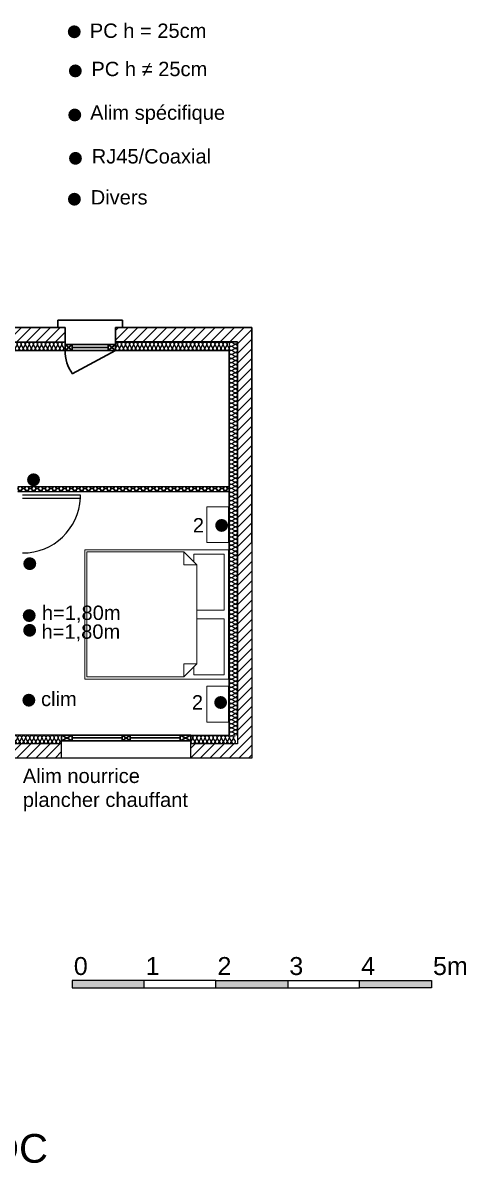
# Model space of a CAD drawing. Header units: millimetres. Extents: x -25 to 11976, y -396 to 3955.
# Drawn here: x 1172 to 1789, y -344 to 1245 of the extents above; entities that cross this region are included whole.
import ezdxf

# ---------------------------------------------------------------- set-up
doc = ezdxf.new("R2010")
doc.units = ezdxf.units.MM
for name, color, linetype in [('Cloisons', 8, 'Continuous'), ('ElecRouge', 1, 'Continuous'), ('ElecVert', 3, 'Continuous'), ('Isolation', 9, 'Continuous'), ('MenuisInt', 9, 'Continuous'), ('Mobilier', 9, 'Continuous')]:
    doc.layers.add(name, color=color, linetype=linetype)
for name, color, linetype, lineweight in [('ElecBleu', 5, 'Continuous', 15), ('ElecCyan', 4, 'Continuous', 15), ('ElecRose', 6, 'Continuous', 15), ('MenuisExt', 9, 'Continuous', 18)]:
    doc.layers.add(name, color=color, linetype=linetype, lineweight=lineweight)
doc.styles.get("Standard").update_dxf_attribs({"font": 'Arial.ttf'})

# ---------------------------------------------------------------- blocks, each defined once
blk = doc.blocks.new('Gruppo-48')
at = {"layer": 'Mobilier', "lineweight": 20}
for p, q in [((-34.045, 75.584), (-34.045, 76.084)), ((-34.045, 76.084), (-33.745, 76.084)), ((-33.745, 76.084), (-33.745, 75.584)), ((-33.745, 75.584), (-34.045, 75.584)), ((-34.045, 73.684), (-34.045, 75.484)), ((-34.045, 75.484), (-32.045, 75.484)), ((-32.045, 75.484), (-32.045, 73.684)), ((-33.985, 74.644), (-33.985, 75.424)), ((-33.985, 75.424), (-33.565, 75.424)), ((-33.605, 75.274), (-33.425, 75.454)), ((-33.565, 75.424), (-33.565, 75.314)), ((-32.075, 75.454), (-33.425, 75.454)), ((-33.425, 75.454), (-33.425, 75.274)), ((-32.075, 74.584), (-32.075, 75.454)), ((-33.425, 75.274), (-33.605, 75.274)), ((-33.605, 75.274), (-33.605, 74.584)), ((-33.605, 74.644), (-33.985, 74.644)), ((-33.605, 74.524), (-33.985, 74.524)), ((-33.985, 74.524), (-33.985, 73.744)), ((-33.605, 73.894), (-33.605, 74.584)), ((-32.075, 74.584), (-32.075, 73.714)), ((-33.425, 73.894), (-33.605, 73.894)), ((-33.605, 73.894), (-33.425, 73.714)), ((-33.425, 73.714), (-33.425, 73.894)), ((-33.985, 73.744), (-33.565, 73.744)), ((-33.565, 73.744), (-33.565, 73.854)), ((-32.045, 73.684), (-34.045, 73.684)), ((-34.045, 73.084), (-34.045, 73.584)), ((-34.045, 73.584), (-33.745, 73.584)), ((-33.745, 73.584), (-33.745, 73.084)), ((-32.075, 73.714), (-33.425, 73.714)), ((-33.745, 73.084), (-34.045, 73.084))]:
    blk.add_line(p, q, dxfattribs=at)
blk = doc.blocks.new('*U84')
at = {"flags": 128}
for points in [[(0, 1, -0.505863), (0.24, 0.68), (0.01, 0.32, 1.322645), (0.49, 0.32), (0.26, 0.68, -0.505863), (0.5, 1)], [(0.5, 1, -0.505863), (0.74, 0.68), (0.51, 0.32, 1.322645), (0.99, 0.32), (0.76, 0.68, -0.505863), (1, 1)], [(1, 1, -0.505863), (1.24, 0.68), (1.01, 0.32, 1.322645), (1.49, 0.32), (1.26, 0.68, -0.505863), (1.5, 1)], [(1.5, 1, -0.505863), (1.74, 0.68), (1.51, 0.32, 1.322645), (1.99, 0.32), (1.76, 0.68, -0.505863), (2, 1)], [(2, 1, -0.505863), (2.24, 0.68), (2.01, 0.32, 1.322645), (2.49, 0.32), (2.26, 0.68, -0.505863), (2.5, 1)], [(2.5, 1, -0.505863), (2.74, 0.68), (2.51, 0.32, 1.322645), (2.99, 0.32), (2.76, 0.68, -0.505863), (3, 1)], [(3, 1, -0.505863), (3.24, 0.68), (3.01, 0.32, 1.322645), (3.49, 0.32), (3.26, 0.68, -0.505863), (3.5, 1)], [(3.5, 1, -0.505863), (3.74, 0.68), (3.51, 0.32, 1.322645), (3.99, 0.32), (3.76, 0.68, -0.505863), (4, 1)], [(4, 1, -0.505863), (4.24, 0.68), (4.01, 0.32, 1.322645), (4.49, 0.32), (4.26, 0.68, -0.505863), (4.5, 1)], [(4.5, 1, -0.505863), (4.74, 0.68), (4.51, 0.32, 1.322645), (4.99, 0.32), (4.76, 0.68, -0.505863), (5, 1)], [(5, 1, -0.505863), (5.24, 0.68), (5.01, 0.32, 1.322645), (5.49, 0.32), (5.26, 0.68, -0.505863), (5.5, 1)], [(5.5, 1, -0.505863), (5.74, 0.68), (5.51, 0.32, 1.322645), (5.99, 0.32), (5.76, 0.68, -0.505863), (6, 1)], [(6, 1, -0.505863), (6.24, 0.68), (6.01, 0.32, 1.322645), (6.49, 0.32), (6.26, 0.68, -0.505863), (6.5, 1)], [(6.5, 1, -0.505863), (6.74, 0.68), (6.51, 0.32, 1.322645), (6.99, 0.32), (6.76, 0.68, -0.505863), (7, 1)], [(7, 1, -0.505863), (7.24, 0.68), (7.01, 0.32, 1.322645), (7.49, 0.32), (7.26, 0.68, -0.505863), (7.5, 1)], [(7.5, 1, -0.505863), (7.74, 0.68), (7.51, 0.32, 1.322645), (7.99, 0.32), (7.76, 0.68, -0.505863), (8, 1)], [(8, 1, -0.505863), (8.24, 0.68), (8.01, 0.32, 1.322645), (8.49, 0.32), (8.26, 0.68, -0.505863), (8.5, 1)], [(8.5, 1, -0.505863), (8.74, 0.68), (8.51, 0.32, 1.322645), (8.99, 0.32), (8.76, 0.68, -0.505863), (9, 1)], [(9, 1, -0.505863), (9.24, 0.68), (9.01, 0.32, 1.322645), (9.49, 0.32), (9.26, 0.68, -0.505863), (9.5, 1)], [(9.5, 1, -0.505863), (9.74, 0.68), (9.51, 0.32, 1.322645), (9.99, 0.32), (9.76, 0.68, -0.505863), (10, 1)], [(10, 1, -0.505863), (10.24, 0.68), (10.01, 0.32, 1.322645), (10.49, 0.32), (10.26, 0.68, -0.505863), (10.5, 1)], [(10.5, 1, -0.505863), (10.74, 0.68), (10.51, 0.32, 1.322645), (10.99, 0.32), (10.76, 0.68, -0.505863), (11, 1)], [(11, 1, -0.505863), (11.24, 0.68), (11.01, 0.32, 1.322645), (11.49, 0.32), (11.26, 0.68, -0.505863), (11.5, 1)], [(11.5, 1, -0.505863), (11.74, 0.68), (11.51, 0.32, 1.322645), (11.99, 0.32), (11.76, 0.68, -0.505863), (12, 1)], [(12, 1, -0.505863), (12.24, 0.68), (12.01, 0.32, 1.322645), (12.49, 0.32), (12.26, 0.68, -0.505863), (12.5, 1)], [(12.5, 1, -0.505863), (12.74, 0.68), (12.51, 0.32, 1.322645), (12.99, 0.32), (12.76, 0.68, -0.505863), (13, 1)], [(13, 1, -0.505863), (13.24, 0.68), (13.01, 0.32, 1.322645), (13.49, 0.32), (13.26, 0.68, -0.505863), (13.5, 1)], [(13.5, 1, -0.505863), (13.74, 0.68), (13.51, 0.32, 1.322645), (13.99, 0.32), (13.76, 0.68, -0.505863), (14, 1)], [(14, 1, -0.505863), (14.24, 0.68), (14.01, 0.32, 1.322645), (14.49, 0.32), (14.26, 0.68, -0.505863), (14.5, 1)], [(14.5, 1, -0.505863), (14.74, 0.68), (14.51, 0.32, 1.322645), (14.99, 0.32), (14.76, 0.68, -0.505863), (15, 1)], [(15, 1, -0.505863), (15.24, 0.68), (15.01, 0.32, 1.322645), (15.49, 0.32), (15.26, 0.68, -0.505863), (15.5, 1)], [(15.5, 1, -0.505863), (15.74, 0.68), (15.51, 0.32, 1.322645), (15.99, 0.32), (15.76, 0.68, -0.505863), (16, 1)], [(16, 1, -0.505863), (16.24, 0.68), (16.01, 0.32, 1.322645), (16.49, 0.32), (16.26, 0.68, -0.505863), (16.5, 1)], [(16.5, 1, -0.505863), (16.74, 0.68), (16.51, 0.32, 1.322645), (16.99, 0.32), (16.76, 0.68, -0.505863), (17, 1)], [(17, 1, -0.505863), (17.24, 0.68), (17.01, 0.32, 1.322645), (17.49, 0.32), (17.26, 0.68, -0.505863), (17.5, 1)], [(17.5, 1, -0.505863), (17.74, 0.68), (17.51, 0.32, 1.322645), (17.99, 0.32), (17.76, 0.68, -0.505863), (18, 1)], [(18, 1, -0.505863), (18.24, 0.68), (18.01, 0.32, 1.322645), (18.49, 0.32), (18.26, 0.68, -0.505863), (18.5, 1)], [(18.5, 1, -0.505863), (18.74, 0.68), (18.51, 0.32, 1.322645), (18.99, 0.32), (18.76, 0.68, -0.505863), (19, 1)], [(19, 1, -0.505863), (19.24, 0.68), (19.01, 0.32, 1.322645), (19.49, 0.32), (19.26, 0.68, -0.505863), (19.5, 1)], [(19.5, 1, -0.505863), (19.74, 0.68), (19.51, 0.32, 1.322645), (19.99, 0.32), (19.76, 0.68, -0.505863), (20, 1)], [(20, 1, -0.505863), (20.24, 0.68), (20.01, 0.32, 1.322645), (20.49, 0.32), (20.26, 0.68, -0.505863), (20.5, 1)], [(20.5, 1, -0.505863), (20.74, 0.68), (20.51, 0.32, 1.322645), (20.99, 0.32), (20.76, 0.68, -0.505863), (21, 1)], [(21, 1, -0.505863), (21.24, 0.68), (21.01, 0.32, 1.322645), (21.49, 0.32), (21.26, 0.68, -0.505863), (21.5, 1)], [(21.5, 1, -0.505863), (21.74, 0.68), (21.51, 0.32, 1.322645), (21.99, 0.32), (21.76, 0.68, -0.505863), (22, 1)], [(22, 1, -0.505863), (22.24, 0.68), (22.01, 0.32, 1.322645), (22.49, 0.32), (22.26, 0.68, -0.505863), (22.5, 1)], [(22.5, 1, -0.505863), (22.74, 0.68), (22.51, 0.32, 1.322645), (22.99, 0.32), (22.76, 0.68, -0.505863), (23, 1)], [(23, 1, -0.505863), (23.24, 0.68), (23.01, 0.32, 1.322645), (23.49, 0.32), (23.26, 0.68, -0.505863), (23.5, 1)], [(23.5, 1, -0.505863), (23.74, 0.68), (23.51, 0.32, 1.322645), (23.99, 0.32), (23.76, 0.68, -0.505863), (24, 1)], [(24, 1, -0.505863), (24.24, 0.68), (24.01, 0.32, 1.322645), (24.49, 0.32), (24.26, 0.68, -0.505863), (24.5, 1)], [(24.5, 1, -0.505863), (24.74, 0.68), (24.51, 0.32, 1.322645), (24.99, 0.32), (24.76, 0.68, -0.505863), (25, 1)], [(25, 1, -0.505863), (25.24, 0.68), (25.01, 0.32, 1.322645), (25.49, 0.32), (25.26, 0.68, -0.505863), (25.5, 1)], [(25.5, 1, -0.505863), (25.74, 0.68), (25.51, 0.32, 1.322645), (25.99, 0.32), (25.76, 0.68, -0.505863), (26, 1)], [(26, 1, -0.505863), (26.24, 0.68), (26.01, 0.32, 1.322645), (26.49, 0.32), (26.26, 0.68, -0.505863), (26.5, 1)], [(26.5, 1, -0.505863), (26.74, 0.68), (26.51, 0.32, 1.322645), (26.99, 0.32), (26.76, 0.68, -0.505863), (27, 1)], [(27, 1, -0.505863), (27.24, 0.68), (27.01, 0.32, 1.322645), (27.49, 0.32), (27.26, 0.68, -0.505863), (27.5, 1)], [(27.5, 1, -0.505863), (27.74, 0.68), (27.51, 0.32, 1.322645), (27.99, 0.32), (27.76, 0.68, -0.505863), (28, 1)], [(28, 1, -0.505863), (28.24, 0.68), (28.01, 0.32, 1.322645), (28.49, 0.32), (28.26, 0.68, -0.505863), (28.5, 1)], [(28.5, 1, -0.505863), (28.74, 0.68), (28.51, 0.32, 1.322645), (28.99, 0.32), (28.76, 0.68, -0.505863), (29, 1)], [(29, 1, -0.505863), (29.24, 0.68), (29.01, 0.32, 1.322645), (29.49, 0.32), (29.26, 0.68, -0.505863), (29.5, 1)], [(29.5, 1, -0.505863), (29.74, 0.68), (29.51, 0.32, 1.322645), (29.99, 0.32), (29.76, 0.68, -0.505863), (30, 1)], [(30, 1, -0.505863), (30.24, 0.68), (30.01, 0.32, 1.322645), (30.49, 0.32), (30.26, 0.68, -0.505863), (30.5, 1)], [(30.5, 1, -0.505863), (30.74, 0.68), (30.51, 0.32, 1.322645), (30.99, 0.32), (30.76, 0.68, -0.505863), (31, 1)], [(31, 1, -0.505863), (31.24, 0.68), (31.01, 0.32, 1.322645), (31.49, 0.32), (31.26, 0.68, -0.505863), (31.5, 1)], [(31.5, 1, -0.505863), (31.74, 0.68), (31.51, 0.32, 1.322645), (31.99, 0.32), (31.76, 0.68, -0.505863), (32, 1)], [(32, 1, -0.505863), (32.24, 0.68), (32.01, 0.32, 1.322645), (32.49, 0.32), (32.26, 0.68, -0.505863), (32.5, 1)], [(32.5, 1, -0.505863), (32.74, 0.68), (32.51, 0.32, 1.322645), (32.99, 0.32), (32.76, 0.68, -0.505863), (33, 1)], [(33, 1, -0.505863), (33.24, 0.68), (33.01, 0.32, 1.322645), (33.49, 0.32), (33.26, 0.68, -0.505863), (33.5, 1)], [(33.5, 1, -0.505863), (33.74, 0.68), (33.51, 0.32, 1.322645), (33.99, 0.32), (33.76, 0.68, -0.505863), (34, 1)], [(34, 1, -0.505863), (34.24, 0.68), (34.01, 0.32, 1.322645), (34.49, 0.32), (34.26, 0.68, -0.505863), (34.5, 1)], [(34.5, 1, -0.505863), (34.74, 0.68), (34.51, 0.32, 1.322645), (34.99, 0.32), (34.76, 0.68, -0.505863), (35, 1)], [(35, 1, -0.505863), (35.24, 0.68), (35.01, 0.32, 1.322645), (35.49, 0.32), (35.26, 0.68, -0.505863), (35.5, 1)], [(35.5, 1, -0.505863), (35.74, 0.68), (35.51, 0.32, 1.322645), (35.99, 0.32), (35.76, 0.68, -0.505863), (36, 1)], [(36, 1, -0.505863), (36.24, 0.68), (36.01, 0.32, 1.322645), (36.49, 0.32), (36.26, 0.68, -0.505863), (36.5, 1)], [(36.5, 1, -0.505863), (36.74, 0.68), (36.51, 0.32, 1.322645), (36.99, 0.32), (36.76, 0.68, -0.505863), (37, 1)], [(37, 1, -0.505863), (37.24, 0.68), (37.01, 0.32, 1.322645), (37.49, 0.32), (37.26, 0.68, -0.505863), (37.5, 1)], [(37.5, 1, -0.505863), (37.74, 0.68), (37.51, 0.32, 1.322645), (37.99, 0.32), (37.76, 0.68, -0.505863), (38, 1)], [(38, 1, -0.505863), (38.24, 0.68), (38.01, 0.32, 1.322645), (38.49, 0.32), (38.26, 0.68, -0.505863), (38.5, 1)], [(38.5, 1, -0.505863), (38.74, 0.68), (38.51, 0.32, 1.322645), (38.99, 0.32), (38.76, 0.68, -0.505863), (39, 1)], [(39, 1, -0.505863), (39.24, 0.68), (39.01, 0.32, 1.322645), (39.49, 0.32), (39.26, 0.68, -0.505863), (39.5, 1)], [(39.5, 1, -0.505863), (39.74, 0.68), (39.51, 0.32, 1.322645), (39.99, 0.32), (39.76, 0.68, -0.505863), (40, 1)], [(40, 1, -0.505863), (40.24, 0.68), (40.01, 0.32, 1.322645), (40.49, 0.32), (40.26, 0.68, -0.505863), (40.5, 1)], [(40.5, 1, -0.505863), (40.74, 0.68), (40.51, 0.32, 1.322645), (40.99, 0.32), (40.76, 0.68, -0.505863), (41, 1)], [(41, 1, -0.505863), (41.24, 0.68), (41.01, 0.32, 1.322645), (41.49, 0.32), (41.26, 0.68, -0.505863), (41.5, 1)], [(41.5, 1, -0.505863), (41.74, 0.68), (41.51, 0.32, 1.322645), (41.99, 0.32), (41.76, 0.68, -0.505863), (42, 1)], [(42, 1, -0.505863), (42.24, 0.68), (42.01, 0.32, 1.322645), (42.49, 0.32), (42.26, 0.68, -0.505863), (42.5, 1)], [(42.5, 1, -0.505863), (42.74, 0.68), (42.51, 0.32, 1.322645), (42.99, 0.32), (42.76, 0.68, -0.505863), (43, 1)], [(43, 1, -0.505863), (43.24, 0.68), (43.01, 0.32, 1.322645), (43.49, 0.32), (43.26, 0.68, -0.505863), (43.5, 1)], [(43.5, 1, -0.505863), (43.74, 0.68), (43.51, 0.32, 1.322645), (43.99, 0.32), (43.76, 0.68, -0.505863), (44, 1)], [(44, 1, -0.505863), (44.24, 0.68), (44.01, 0.32, 1.322645), (44.49, 0.32), (44.26, 0.68, -0.505863), (44.5, 1)], [(44.5, 1, -0.505863), (44.74, 0.68), (44.51, 0.32, 1.322645), (44.99, 0.32), (44.76, 0.68, -0.505863), (45, 1)], [(45, 1, -0.505863), (45.24, 0.68), (45.01, 0.32, 1.322645), (45.49, 0.32), (45.26, 0.68, -0.505863), (45.5, 1)], [(45.5, 1, -0.505863), (45.74, 0.68), (45.51, 0.32, 1.322645), (45.99, 0.32), (45.76, 0.68, -0.505863), (46, 1)], [(46, 1, -0.505863), (46.24, 0.68), (46.01, 0.32, 1.322645), (46.49, 0.32), (46.26, 0.68, -0.505863), (46.5, 1)], [(46.5, 1, -0.505863), (46.74, 0.68), (46.51, 0.32, 1.322645), (46.99, 0.32), (46.76, 0.68, -0.505863), (47, 1)], [(47, 1, -0.505863), (47.24, 0.68), (47.01, 0.32, 1.322645), (47.49, 0.32), (47.26, 0.68, -0.505863), (47.5, 1)], [(47.5, 1, -0.505863), (47.74, 0.68), (47.51, 0.32, 1.322645), (47.99, 0.32), (47.76, 0.68, -0.505863), (48, 1)], [(48, 1, -0.505863), (48.24, 0.68), (48.01, 0.32, 1.322645), (48.49, 0.32), (48.26, 0.68, -0.505863), (48.5, 1)], [(48.5, 1, -0.505863), (48.74, 0.68), (48.51, 0.32, 1.322645), (48.99, 0.32), (48.76, 0.68, -0.505863), (49, 1)], [(49, 1, -0.505863), (49.24, 0.68), (49.01, 0.32, 1.322645), (49.49, 0.32), (49.26, 0.68, -0.505863), (49.5, 1)], [(49.5, 1, -0.505863), (49.74, 0.68), (49.51, 0.32, 1.322645), (49.99, 0.32), (49.76, 0.68, -0.505863), (50, 1)], [(50, 1, -0.505863), (50.24, 0.68), (50.01, 0.32, 1.322645), (50.49, 0.32), (50.26, 0.68, -0.505863), (50.5, 1)], [(50.5, 1, -0.505863), (50.74, 0.68), (50.51, 0.32, 1.322645), (50.99, 0.32), (50.76, 0.68, -0.505863), (51, 1)], [(51, 1, -0.505863), (51.24, 0.68), (51.01, 0.32, 1.322645), (51.49, 0.32), (51.26, 0.68, -0.505863), (51.5, 1)], [(51.5, 1, -0.505863), (51.74, 0.68), (51.51, 0.32, 1.322645), (51.99, 0.32), (51.76, 0.68, -0.505863), (52, 1)], [(52, 1, -0.505863), (52.24, 0.68), (52.01, 0.32, 1.322645), (52.49, 0.32), (52.26, 0.68, -0.505863), (52.5, 1)], [(52.5, 1, -0.505863), (52.74, 0.68), (52.51, 0.32, 1.322645), (52.99, 0.32), (52.76, 0.68, -0.505863), (53, 1)], [(53, 1, -0.505863), (53.24, 0.68), (53.01, 0.32, 1.322645), (53.49, 0.32), (53.26, 0.68, -0.505863), (53.5, 1)], [(53.5, 1, -0.505863), (53.74, 0.68), (53.51, 0.32, 1.322645), (53.99, 0.32), (53.76, 0.68, -0.505863), (54, 1)], [(54, 1, -0.505863), (54.24, 0.68), (54.01, 0.32, 1.322645), (54.49, 0.32), (54.26, 0.68, -0.505863), (54.5, 1)], [(54.5, 1, -0.505863), (54.74, 0.68), (54.51, 0.32, 1.322645), (54.99, 0.32), (54.76, 0.68, -0.505863), (55, 1)], [(55, 1, -0.505863), (55.24, 0.68), (55.01, 0.32, 1.322645), (55.49, 0.32), (55.26, 0.68, -0.505863), (55.5, 1)], [(55.5, 1, -0.505863), (55.74, 0.68), (55.51, 0.32, 1.322645), (55.99, 0.32), (55.76, 0.68, -0.505863), (56, 1)], [(56, 1, -0.505863), (56.24, 0.68), (56.01, 0.32, 1.322645), (56.49, 0.32), (56.26, 0.68, -0.505863), (56.5, 1)], [(56.5, 1, -0.505863), (56.74, 0.68), (56.51, 0.32, 1.322645), (56.99, 0.32), (56.76, 0.68, -0.505863), (57, 1)], [(57, 1, -0.505863), (57.24, 0.68), (57.01, 0.32, 1.322645), (57.49, 0.32), (57.26, 0.68, -0.505863), (57.5, 1)], [(57.5, 1, -0.505863), (57.74, 0.68), (57.51, 0.32, 1.322645), (57.99, 0.32), (57.76, 0.68, -0.505863), (58, 1)], [(58, 1, -0.505863), (58.24, 0.68), (58.01, 0.32, 1.322645), (58.49, 0.32), (58.26, 0.68, -0.505863), (58.5, 1)], [(58.5, 1, -0.505863), (58.74, 0.68), (58.51, 0.32, 1.322645), (58.99, 0.32), (58.76, 0.68, -0.505863), (59, 1)], [(59, 1, -0.505863), (59.24, 0.68), (59.01, 0.32, 1.322645), (59.49, 0.32), (59.26, 0.68, -0.505863), (59.5, 1)], [(59.5, 1, -0.505863), (59.74, 0.68), (59.51, 0.32, 1.322645), (59.99, 0.32), (59.76, 0.68, -0.505863), (60, 1)], [(60, 1, -0.505863), (60.24, 0.68), (60.01, 0.32, 1.322645), (60.49, 0.32), (60.26, 0.68, -0.505863), (60.5, 1)]]:
    blk.add_lwpolyline(points, format="xyb", dxfattribs=at)
blk = doc.blocks.new('*U85')
at = {"flags": 128}
for points in [[(0, 1, -0.505863), (0.24, 0.68), (0.01, 0.32, 1.322645), (0.49, 0.32), (0.26, 0.68, -0.505863), (0.5, 1)], [(0.5, 1, -0.505863), (0.74, 0.68), (0.51, 0.32, 1.322645), (0.99, 0.32), (0.76, 0.68, -0.505863), (1, 1)], [(1, 1, -0.505863), (1.24, 0.68), (1.01, 0.32, 1.322645), (1.49, 0.32), (1.26, 0.68, -0.505863), (1.5, 1)], [(1.5, 1, -0.505863), (1.74, 0.68), (1.51, 0.32, 1.322645), (1.99, 0.32), (1.76, 0.68, -0.505863), (2, 1)], [(2, 1, -0.505863), (2.24, 0.68), (2.01, 0.32, 1.322645), (2.49, 0.32), (2.26, 0.68, -0.505863), (2.5, 1)], [(2.5, 1, -0.505863), (2.74, 0.68), (2.51, 0.32, 1.322645), (2.99, 0.32), (2.76, 0.68, -0.505863), (3, 1)], [(3, 1, -0.505863), (3.24, 0.68), (3.01, 0.32, 1.322645), (3.49, 0.32), (3.26, 0.68, -0.505863), (3.5, 1)], [(3.5, 1, -0.505863), (3.74, 0.68), (3.51, 0.32, 1.322645), (3.99, 0.32), (3.76, 0.68, -0.505863), (4, 1)], [(4, 1, -0.505863), (4.24, 0.68), (4.01, 0.32, 1.322645), (4.49, 0.32), (4.26, 0.68, -0.505863), (4.5, 1)], [(4.5, 1, -0.505863), (4.74, 0.68), (4.51, 0.32, 1.322645), (4.99, 0.32), (4.76, 0.68, -0.505863), (5, 1)], [(5, 1, -0.505863), (5.24, 0.68), (5.01, 0.32, 1.322645), (5.49, 0.32), (5.26, 0.68, -0.505863), (5.5, 1)], [(5.5, 1, -0.505863), (5.74, 0.68), (5.51, 0.32, 1.322645), (5.99, 0.32), (5.76, 0.68, -0.505863), (6, 1)], [(6, 1, -0.505863), (6.24, 0.68), (6.01, 0.32, 1.322645), (6.49, 0.32), (6.26, 0.68, -0.505863), (6.5, 1)], [(6.5, 1, -0.505863), (6.74, 0.68), (6.51, 0.32, 1.322645), (6.99, 0.32), (6.76, 0.68, -0.505863), (7, 1)], [(7, 1, -0.505863), (7.24, 0.68), (7.01, 0.32, 1.322645), (7.49, 0.32), (7.26, 0.68, -0.505863), (7.5, 1)], [(7.5, 1, -0.505863), (7.74, 0.68), (7.51, 0.32, 1.322645), (7.99, 0.32), (7.76, 0.68, -0.505863), (8, 1)], [(8, 1, -0.505863), (8.24, 0.68), (8.01, 0.32, 1.322645), (8.49, 0.32), (8.26, 0.68, -0.505863), (8.5, 1)], [(8.5, 1, -0.505863), (8.74, 0.68), (8.51, 0.32, 1.322645), (8.99, 0.32), (8.76, 0.68, -0.505863), (9, 1)], [(9, 1, -0.505863), (9.24, 0.68), (9.01, 0.32, 1.322645), (9.49, 0.32), (9.26, 0.68, -0.505863), (9.5, 1)], [(9.5, 1, -0.505863), (9.74, 0.68), (9.51, 0.32, 1.322645), (9.99, 0.32), (9.76, 0.68, -0.505863), (10, 1)], [(10, 1, -0.505863), (10.24, 0.68), (10.01, 0.32, 1.322645), (10.49, 0.32), (10.26, 0.68, -0.505863), (10.5, 1)], [(10.5, 1, -0.505863), (10.74, 0.68), (10.51, 0.32, 1.322645), (10.99, 0.32), (10.76, 0.68, -0.505863), (11, 1)], [(11, 1, -0.505863), (11.24, 0.68), (11.01, 0.32, 1.322645), (11.49, 0.32), (11.26, 0.68, -0.505863), (11.5, 1)], [(11.5, 1, -0.505863), (11.74, 0.68), (11.51, 0.32, 1.322645), (11.99, 0.32), (11.76, 0.68, -0.505863), (12, 1)], [(12, 1, -0.505863), (12.24, 0.68), (12.01, 0.32, 1.322645), (12.49, 0.32), (12.26, 0.68, -0.505863), (12.5, 1)], [(12.5, 1, -0.505863), (12.74, 0.68), (12.51, 0.32, 1.322645), (12.99, 0.32), (12.76, 0.68, -0.505863), (13, 1)], [(13, 1, -0.505863), (13.24, 0.68), (13.01, 0.32, 1.322645), (13.49, 0.32), (13.26, 0.68, -0.505863), (13.5, 1)], [(13.5, 1, -0.505863), (13.74, 0.68), (13.51, 0.32, 1.322645), (13.99, 0.32), (13.76, 0.68, -0.505863), (14, 1)]]:
    blk.add_lwpolyline(points, format="xyb", dxfattribs=at)
blk = doc.blocks.new('*U86')
at = {"flags": 128}
for points in [[(0, 1, -0.505863), (0.24, 0.68), (0.01, 0.32, 1.322645), (0.49, 0.32), (0.26, 0.68, -0.505863), (0.5, 1)], [(0.5, 1, -0.505863), (0.74, 0.68), (0.51, 0.32, 1.322645), (0.99, 0.32), (0.76, 0.68, -0.505863), (1, 1)], [(1, 1, -0.505863), (1.24, 0.68), (1.01, 0.32, 1.322645), (1.49, 0.32), (1.26, 0.68, -0.505863), (1.5, 1)], [(1.5, 1, -0.505863), (1.74, 0.68), (1.51, 0.32, 1.322645), (1.99, 0.32), (1.76, 0.68, -0.505863), (2, 1)], [(2, 1, -0.505863), (2.24, 0.68), (2.01, 0.32, 1.322645), (2.49, 0.32), (2.26, 0.68, -0.505863), (2.5, 1)], [(2.5, 1, -0.505863), (2.74, 0.68), (2.51, 0.32, 1.322645), (2.99, 0.32), (2.76, 0.68, -0.505863), (3, 1)], [(3, 1, -0.505863), (3.24, 0.68), (3.01, 0.32, 1.322645), (3.49, 0.32), (3.26, 0.68, -0.505863), (3.5, 1)], [(3.5, 1, -0.505863), (3.74, 0.68), (3.51, 0.32, 1.322645), (3.99, 0.32), (3.76, 0.68, -0.505863), (4, 1)], [(4, 1, -0.505863), (4.24, 0.68), (4.01, 0.32, 1.322645), (4.49, 0.32), (4.26, 0.68, -0.505863), (4.5, 1)], [(4.5, 1, -0.505863), (4.74, 0.68), (4.51, 0.32, 1.322645), (4.99, 0.32), (4.76, 0.68, -0.505863), (5, 1)], [(5, 1, -0.505863), (5.24, 0.68), (5.01, 0.32, 1.322645), (5.49, 0.32), (5.26, 0.68, -0.505863), (5.5, 1)], [(5.5, 1, -0.505863), (5.74, 0.68), (5.51, 0.32, 1.322645), (5.99, 0.32), (5.76, 0.68, -0.505863), (6, 1)], [(6, 1, -0.505863), (6.24, 0.68), (6.01, 0.32, 1.322645), (6.49, 0.32), (6.26, 0.68, -0.505863), (6.5, 1)], [(6.5, 1, -0.505863), (6.74, 0.68), (6.51, 0.32, 1.322645), (6.99, 0.32), (6.76, 0.68, -0.505863), (7, 1)], [(7, 1, -0.505863), (7.24, 0.68), (7.01, 0.32, 1.322645), (7.49, 0.32), (7.26, 0.68, -0.505863), (7.5, 1)], [(7.5, 1, -0.505863), (7.74, 0.68), (7.51, 0.32, 1.322645), (7.99, 0.32), (7.76, 0.68, -0.505863), (8, 1)], [(8, 1, -0.505863), (8.24, 0.68), (8.01, 0.32, 1.322645), (8.49, 0.32), (8.26, 0.68, -0.505863), (8.5, 1)], [(8.5, 1, -0.505863), (8.74, 0.68), (8.51, 0.32, 1.322645), (8.99, 0.32), (8.76, 0.68, -0.505863), (9, 1)], [(9, 1, -0.505863), (9.24, 0.68), (9.01, 0.32, 1.322645), (9.49, 0.32), (9.26, 0.68, -0.505863), (9.5, 1)], [(9.5, 1, -0.505863), (9.74, 0.68), (9.51, 0.32, 1.322645), (9.99, 0.32), (9.76, 0.68, -0.505863), (10, 1)], [(10, 1, -0.505863), (10.24, 0.68), (10.01, 0.32, 1.322645), (10.49, 0.32), (10.26, 0.68, -0.505863), (10.5, 1)], [(10.5, 1, -0.505863), (10.74, 0.68), (10.51, 0.32, 1.322645), (10.99, 0.32), (10.76, 0.68, -0.505863), (11, 1)], [(11, 1, -0.505863), (11.24, 0.68), (11.01, 0.32, 1.322645), (11.49, 0.32), (11.26, 0.68, -0.505863), (11.5, 1)], [(11.5, 1, -0.505863), (11.74, 0.68), (11.51, 0.32, 1.322645), (11.99, 0.32), (11.76, 0.68, -0.505863), (12, 1)], [(12, 1, -0.505863), (12.24, 0.68), (12.01, 0.32, 1.322645), (12.49, 0.32), (12.26, 0.68, -0.505863), (12.5, 1)], [(12.5, 1, -0.505863), (12.74, 0.68), (12.51, 0.32, 1.322645), (12.99, 0.32), (12.76, 0.68, -0.505863), (13, 1)], [(13, 1, -0.505863), (13.24, 0.68), (13.01, 0.32, 1.322645), (13.49, 0.32), (13.26, 0.68, -0.505863), (13.5, 1)], [(13.5, 1, -0.505863), (13.74, 0.68), (13.51, 0.32, 1.322645), (13.99, 0.32), (13.76, 0.68, -0.505863), (14, 1)], [(14, 1, -0.505863), (14.24, 0.68), (14.01, 0.32, 1.322645), (14.49, 0.32), (14.26, 0.68, -0.505863), (14.5, 1)], [(14.5, 1, -0.505863), (14.74, 0.68), (14.51, 0.32, 1.322645), (14.99, 0.32), (14.76, 0.68, -0.505863), (15, 1)], [(15, 1, -0.505863), (15.24, 0.68), (15.01, 0.32, 1.322645), (15.49, 0.32), (15.26, 0.68, -0.505863), (15.5, 1)], [(15.5, 1, -0.505863), (15.74, 0.68), (15.51, 0.32, 1.322645), (15.99, 0.32), (15.76, 0.68, -0.505863), (16, 1)], [(16, 1, -0.505863), (16.24, 0.68), (16.01, 0.32, 1.322645), (16.49, 0.32), (16.26, 0.68, -0.505863), (16.5, 1)], [(16.5, 1, -0.505863), (16.74, 0.68), (16.51, 0.32, 1.322645), (16.99, 0.32), (16.76, 0.68, -0.505863), (17, 1)], [(17, 1, -0.505863), (17.24, 0.68), (17.01, 0.32, 1.322645), (17.49, 0.32), (17.26, 0.68, -0.505863), (17.5, 1)], [(17.5, 1, -0.505863), (17.74, 0.68), (17.51, 0.32, 1.322645), (17.99, 0.32), (17.76, 0.68, -0.505863), (18, 1)], [(18, 1, -0.505863), (18.24, 0.68), (18.01, 0.32, 1.322645), (18.49, 0.32), (18.26, 0.68, -0.505863), (18.5, 1)], [(18.5, 1, -0.505863), (18.74, 0.68), (18.51, 0.32, 1.322645), (18.99, 0.32), (18.76, 0.68, -0.505863), (19, 1)], [(19, 1, -0.505863), (19.24, 0.68), (19.01, 0.32, 1.322645), (19.49, 0.32), (19.26, 0.68, -0.505863), (19.5, 1)], [(19.5, 1, -0.505863), (19.74, 0.68), (19.51, 0.32, 1.322645), (19.99, 0.32), (19.76, 0.68, -0.505863), (20, 1)], [(20, 1, -0.505863), (20.24, 0.68), (20.01, 0.32, 1.322645), (20.49, 0.32), (20.26, 0.68, -0.505863), (20.5, 1)], [(20.5, 1, -0.505863), (20.74, 0.68), (20.51, 0.32, 1.322645), (20.99, 0.32), (20.76, 0.68, -0.505863), (21, 1)], [(21, 1, -0.505863), (21.24, 0.68), (21.01, 0.32, 1.322645), (21.49, 0.32), (21.26, 0.68, -0.505863), (21.5, 1)], [(21.5, 1, -0.505863), (21.74, 0.68), (21.51, 0.32, 1.322645), (21.99, 0.32), (21.76, 0.68, -0.505863), (22, 1)], [(22, 1, -0.505863), (22.24, 0.68), (22.01, 0.32, 1.322645), (22.49, 0.32), (22.26, 0.68, -0.505863), (22.5, 1)], [(22.5, 1, -0.505863), (22.74, 0.68), (22.51, 0.32, 1.322645), (22.99, 0.32), (22.76, 0.68, -0.505863), (23, 1)], [(23, 1, -0.505863), (23.24, 0.68), (23.01, 0.32, 1.322645), (23.49, 0.32), (23.26, 0.68, -0.505863), (23.5, 1)], [(23.5, 1, -0.505863), (23.74, 0.68), (23.51, 0.32, 1.322645), (23.99, 0.32), (23.76, 0.68, -0.505863), (24, 1)], [(24, 1, -0.505863), (24.24, 0.68), (24.01, 0.32, 1.322645), (24.49, 0.32), (24.26, 0.68, -0.505863), (24.5, 1)], [(24.5, 1, -0.505863), (24.74, 0.68), (24.51, 0.32, 1.322645), (24.99, 0.32), (24.76, 0.68, -0.505863), (25, 1)], [(25, 1, -0.505863), (25.24, 0.68), (25.01, 0.32, 1.322645), (25.49, 0.32), (25.26, 0.68, -0.505863), (25.5, 1)], [(25.5, 1, -0.505863), (25.74, 0.68), (25.51, 0.32, 1.322645), (25.99, 0.32), (25.76, 0.68, -0.505863), (26, 1)], [(26, 1, -0.505863), (26.24, 0.68), (26.01, 0.32, 1.322645), (26.49, 0.32), (26.26, 0.68, -0.505863), (26.5, 1)], [(26.5, 1, -0.505863), (26.74, 0.68), (26.51, 0.32, 1.322645), (26.99, 0.32), (26.76, 0.68, -0.505863), (27, 1)], [(27, 1, -0.505863), (27.24, 0.68), (27.01, 0.32, 1.322645), (27.49, 0.32), (27.26, 0.68, -0.505863), (27.5, 1)], [(27.5, 1, -0.505863), (27.74, 0.68), (27.51, 0.32, 1.322645), (27.99, 0.32), (27.76, 0.68, -0.505863), (28, 1)], [(28, 1, -0.505863), (28.24, 0.68), (28.01, 0.32, 1.322645), (28.49, 0.32), (28.26, 0.68, -0.505863), (28.5, 1)], [(28.5, 1, -0.505863), (28.74, 0.68), (28.51, 0.32, 1.322645), (28.99, 0.32), (28.76, 0.68, -0.505863), (29, 1)], [(29, 1, -0.505863), (29.24, 0.68), (29.01, 0.32, 1.322645), (29.49, 0.32), (29.26, 0.68, -0.505863), (29.5, 1)], [(29.5, 1, -0.505863), (29.74, 0.68), (29.51, 0.32, 1.322645), (29.99, 0.32), (29.76, 0.68, -0.505863), (30, 1)], [(30, 1, -0.505863), (30.24, 0.68), (30.01, 0.32, 1.322645), (30.49, 0.32), (30.26, 0.68, -0.505863), (30.5, 1)], [(30.5, 1, -0.505863), (30.74, 0.68), (30.51, 0.32, 1.322645), (30.99, 0.32), (30.76, 0.68, -0.505863), (31, 1)], [(31, 1, -0.505863), (31.24, 0.68), (31.01, 0.32, 1.322645), (31.49, 0.32), (31.26, 0.68, -0.505863), (31.5, 1)], [(31.5, 1, -0.505863), (31.74, 0.68), (31.51, 0.32, 1.322645), (31.99, 0.32), (31.76, 0.68, -0.505863), (32, 1)], [(32, 1, -0.505863), (32.24, 0.68), (32.01, 0.32, 1.322645), (32.49, 0.32), (32.26, 0.68, -0.505863), (32.5, 1)], [(32.5, 1, -0.505863), (32.74, 0.68), (32.51, 0.32, 1.322645), (32.99, 0.32), (32.76, 0.68, -0.505863), (33, 1)], [(33, 1, -0.505863), (33.24, 0.68), (33.01, 0.32, 1.322645), (33.49, 0.32), (33.26, 0.68, -0.505863), (33.5, 1)], [(33.5, 1, -0.505863), (33.74, 0.68), (33.51, 0.32, 1.322645), (33.99, 0.32), (33.76, 0.68, -0.505863), (34, 1)], [(34, 1, -0.505863), (34.24, 0.68), (34.01, 0.32, 1.322645), (34.49, 0.32), (34.26, 0.68, -0.505863), (34.5, 1)], [(34.5, 1, -0.505863), (34.74, 0.68), (34.51, 0.32, 1.322645), (34.99, 0.32), (34.76, 0.68, -0.505863), (35, 1)], [(35, 1, -0.505863), (35.24, 0.68), (35.01, 0.32, 1.322645), (35.49, 0.32), (35.26, 0.68, -0.505863), (35.5, 1)], [(35.5, 1, -0.505863), (35.74, 0.68), (35.51, 0.32, 1.322645), (35.99, 0.32), (35.76, 0.68, -0.505863), (36, 1)], [(36, 1, -0.505863), (36.24, 0.68), (36.01, 0.32, 1.322645), (36.49, 0.32), (36.26, 0.68, -0.505863), (36.5, 1)], [(36.5, 1, -0.505863), (36.74, 0.68), (36.51, 0.32, 1.322645), (36.99, 0.32), (36.76, 0.68, -0.505863), (37, 1)], [(37, 1, -0.505863), (37.24, 0.68), (37.01, 0.32, 1.322645), (37.49, 0.32), (37.26, 0.68, -0.505863), (37.5, 1)], [(37.5, 1, -0.505863), (37.74, 0.68), (37.51, 0.32, 1.322645), (37.99, 0.32), (37.76, 0.68, -0.505863), (38, 1)], [(38, 1, -0.505863), (38.24, 0.68), (38.01, 0.32, 1.322645), (38.49, 0.32), (38.26, 0.68, -0.505863), (38.5, 1)], [(38.5, 1, -0.505863), (38.74, 0.68), (38.51, 0.32, 1.322645), (38.99, 0.32), (38.76, 0.68, -0.505863), (39, 1)], [(39, 1, -0.505863), (39.24, 0.68), (39.01, 0.32, 1.322645), (39.49, 0.32), (39.26, 0.68, -0.505863), (39.5, 1)], [(39.5, 1, -0.505863), (39.74, 0.68), (39.51, 0.32, 1.322645), (39.99, 0.32), (39.76, 0.68, -0.505863), (40, 1)], [(40, 1, -0.505863), (40.24, 0.68), (40.01, 0.32, 1.322645), (40.49, 0.32), (40.26, 0.68, -0.505863), (40.5, 1)], [(40.5, 1, -0.505863), (40.74, 0.68), (40.51, 0.32, 1.322645), (40.99, 0.32), (40.76, 0.68, -0.505863), (41, 1)], [(41, 1, -0.505863), (41.24, 0.68), (41.01, 0.32, 1.322645), (41.49, 0.32), (41.26, 0.68, -0.505863), (41.5, 1)], [(41.5, 1, -0.505863), (41.74, 0.68), (41.51, 0.32, 1.322645), (41.99, 0.32), (41.76, 0.68, -0.505863), (42, 1)], [(42, 1, -0.505863), (42.24, 0.68), (42.01, 0.32, 1.322645), (42.49, 0.32), (42.26, 0.68, -0.505863), (42.5, 1)], [(42.5, 1, -0.505863), (42.74, 0.68), (42.51, 0.32, 1.322645), (42.99, 0.32), (42.76, 0.68, -0.505863), (43, 1)], [(43, 1, -0.505863), (43.24, 0.68), (43.01, 0.32, 1.322645), (43.49, 0.32), (43.26, 0.68, -0.505863), (43.5, 1)], [(43.5, 1, -0.505863), (43.74, 0.68), (43.51, 0.32, 1.322645), (43.99, 0.32), (43.76, 0.68, -0.505863), (44, 1)], [(44, 1, -0.505863), (44.24, 0.68), (44.01, 0.32, 1.322645), (44.49, 0.32), (44.26, 0.68, -0.505863), (44.5, 1)], [(44.5, 1, -0.505863), (44.74, 0.68), (44.51, 0.32, 1.322645), (44.99, 0.32), (44.76, 0.68, -0.505863), (45, 1)], [(45, 1, -0.505863), (45.24, 0.68), (45.01, 0.32, 1.322645), (45.49, 0.32), (45.26, 0.68, -0.505863), (45.5, 1)], [(45.5, 1, -0.505863), (45.74, 0.68), (45.51, 0.32, 1.322645), (45.99, 0.32), (45.76, 0.68, -0.505863), (46, 1)], [(46, 1, -0.505863), (46.24, 0.68), (46.01, 0.32, 1.322645), (46.49, 0.32), (46.26, 0.68, -0.505863), (46.5, 1)], [(46.5, 1, -0.505863), (46.74, 0.68), (46.51, 0.32, 1.322645), (46.99, 0.32), (46.76, 0.68, -0.505863), (47, 1)], [(47, 1, -0.505863), (47.24, 0.68), (47.01, 0.32, 1.322645), (47.49, 0.32), (47.26, 0.68, -0.505863), (47.5, 1)], [(47.5, 1, -0.505863), (47.74, 0.68), (47.51, 0.32, 1.322645), (47.99, 0.32), (47.76, 0.68, -0.505863), (48, 1)], [(48, 1, -0.505863), (48.24, 0.68), (48.01, 0.32, 1.322645), (48.49, 0.32), (48.26, 0.68, -0.505863), (48.5, 1)]]:
    blk.add_lwpolyline(points, format="xyb", dxfattribs=at)
blk = doc.blocks.new('*U10')
at = {"flags": 128}
for points in [[(0, 1, -0.505863), (0.24, 0.68), (0.01, 0.32, 1.322645), (0.49, 0.32), (0.26, 0.68, -0.505863), (0.5, 1)], [(0.5, 1, -0.505863), (0.74, 0.68), (0.51, 0.32, 1.322645), (0.99, 0.32), (0.76, 0.68, -0.505863), (1, 1)], [(1, 1, -0.505863), (1.24, 0.68), (1.01, 0.32, 1.322645), (1.49, 0.32), (1.26, 0.68, -0.505863), (1.5, 1)], [(1.5, 1, -0.505863), (1.74, 0.68), (1.51, 0.32, 1.322645), (1.99, 0.32), (1.76, 0.68, -0.505863), (2, 1)], [(2, 1, -0.505863), (2.24, 0.68), (2.01, 0.32, 1.322645), (2.49, 0.32), (2.26, 0.68, -0.505863), (2.5, 1)], [(2.5, 1, -0.505863), (2.74, 0.68), (2.51, 0.32, 1.322645), (2.99, 0.32), (2.76, 0.68, -0.505863), (3, 1)], [(3, 1, -0.505863), (3.24, 0.68), (3.01, 0.32, 1.322645), (3.49, 0.32), (3.26, 0.68, -0.505863), (3.5, 1)], [(3.5, 1, -0.505863), (3.74, 0.68), (3.51, 0.32, 1.322645), (3.99, 0.32), (3.76, 0.68, -0.505863), (4, 1)], [(4, 1, -0.505863), (4.24, 0.68), (4.01, 0.32, 1.322645), (4.49, 0.32), (4.26, 0.68, -0.505863), (4.5, 1)], [(4.5, 1, -0.505863), (4.74, 0.68), (4.51, 0.32, 1.322645), (4.99, 0.32), (4.76, 0.68, -0.505863), (5, 1)], [(5, 1, -0.505863), (5.24, 0.68), (5.01, 0.32, 1.322645), (5.49, 0.32), (5.26, 0.68, -0.505863), (5.5, 1)]]:
    blk.add_lwpolyline(points, format="xyb", dxfattribs=at)
blk = doc.blocks.new('*U87')
at = {"flags": 128}
for points in [[(0, 1, -0.505863), (0.24, 0.68), (0.01, 0.32, 1.322645), (0.49, 0.32), (0.26, 0.68, -0.505863), (0.5, 1)], [(0.5, 1, -0.505863), (0.74, 0.68), (0.51, 0.32, 1.322645), (0.99, 0.32), (0.76, 0.68, -0.505863), (1, 1)], [(1, 1, -0.505863), (1.24, 0.68), (1.01, 0.32, 1.322645), (1.49, 0.32), (1.26, 0.68, -0.505863), (1.5, 1)], [(1.5, 1, -0.505863), (1.74, 0.68), (1.51, 0.32, 1.322645), (1.99, 0.32), (1.76, 0.68, -0.505863), (2, 1)], [(2, 1, -0.505863), (2.24, 0.68), (2.01, 0.32, 1.322645), (2.49, 0.32), (2.26, 0.68, -0.505863), (2.5, 1)], [(2.5, 1, -0.505863), (2.74, 0.68), (2.51, 0.32, 1.322645), (2.99, 0.32), (2.76, 0.68, -0.505863), (3, 1)], [(3, 1, -0.505863), (3.24, 0.68), (3.01, 0.32, 1.322645), (3.49, 0.32), (3.26, 0.68, -0.505863), (3.5, 1)], [(3.5, 1, -0.505863), (3.74, 0.68), (3.51, 0.32, 1.322645), (3.99, 0.32), (3.76, 0.68, -0.505863), (4, 1)], [(4, 1, -0.505863), (4.24, 0.68), (4.01, 0.32, 1.322645), (4.49, 0.32), (4.26, 0.68, -0.505863), (4.5, 1)], [(4.5, 1, -0.505863), (4.74, 0.68), (4.51, 0.32, 1.322645), (4.99, 0.32), (4.76, 0.68, -0.505863), (5, 1)], [(5, 1, -0.505863), (5.24, 0.68), (5.01, 0.32, 1.322645), (5.49, 0.32), (5.26, 0.68, -0.505863), (5.5, 1)], [(5.5, 1, -0.505863), (5.74, 0.68), (5.51, 0.32, 1.322645), (5.99, 0.32), (5.76, 0.68, -0.505863), (6, 1)], [(6, 1, -0.505863), (6.24, 0.68), (6.01, 0.32, 1.322645), (6.49, 0.32), (6.26, 0.68, -0.505863), (6.5, 1)], [(6.5, 1, -0.505863), (6.74, 0.68), (6.51, 0.32, 1.322645), (6.99, 0.32), (6.76, 0.68, -0.505863), (7, 1)], [(7, 1, -0.505863), (7.24, 0.68), (7.01, 0.32, 1.322645), (7.49, 0.32), (7.26, 0.68, -0.505863), (7.5, 1)], [(7.5, 1, -0.505863), (7.74, 0.68), (7.51, 0.32, 1.322645), (7.99, 0.32), (7.76, 0.68, -0.505863), (8, 1)], [(8, 1, -0.505863), (8.24, 0.68), (8.01, 0.32, 1.322645), (8.49, 0.32), (8.26, 0.68, -0.505863), (8.5, 1)], [(8.5, 1, -0.505863), (8.74, 0.68), (8.51, 0.32, 1.322645), (8.99, 0.32), (8.76, 0.68, -0.505863), (9, 1)], [(9, 1, -0.505863), (9.24, 0.68), (9.01, 0.32, 1.322645), (9.49, 0.32), (9.26, 0.68, -0.505863), (9.5, 1)], [(9.5, 1, -0.505863), (9.74, 0.68), (9.51, 0.32, 1.322645), (9.99, 0.32), (9.76, 0.68, -0.505863), (10, 1)]]:
    blk.add_lwpolyline(points, format="xyb", dxfattribs=at)

msp = doc.modelspace()

# ---------------------------------------------------------------- hatches: boundary and pattern name
at = {"lineweight": 30, "transparency": 33554687}
h = msp.add_hatch(dxfattribs=at)
h.set_pattern_fill('ANSI31', color=256, scale=3)
h.paths.add_polyline_path([(291.1, 820.3), (1.1, 820.3), (1.1, 726.3), (21.1, 726.3), (21.1, 800.3), (1231.1, 800.1), (1231.1, 820.3), (1181.1, 820.3), (1091.1, 820.3), (545.1, 820.3), (545.1, 800.1), (452.1, 800.3), (452.1, 820.3)])
h.paths.add_polyline_path([(1.1, 444.3), (21.1, 444.3), (21.1, 596.3), (1.1, 596.3)])
h.paths.add_polyline_path([(21.1, 240.3), (21.1, 314.3), (1.1, 314.3), (1.1, 300.3), (1.1, 220.3), (86.1, 220.3), (86.1, 240.3)])
h.paths.add_polyline_path([(351.1, 220.3), (351.1, 0.3), (445.1, 0.3), (445.1, 20.3), (371.1, 20.3), (371.1, 220.3), (371.1, 240.3), (266.1, 240.3), (266.1, 220.3)])
h.paths.add_polyline_path([(845.1, 20.3), (845.1, 0.3), (955.1, 0.3), (955.1, 20.3)])
h.paths.add_polyline_path([(1061.1, 20.3), (1061.1, 0.3), (1141.1, 0.3), (1141.1, 75.3), (1121.1, 75.3), (1121.1, 20.3)])
h.paths.add_polyline_path([(1121.1, 145.3), (1141.1, 145.3), (1141.1, 220.3), (1226.1, 220.3), (1226.1, 240.3), (1121.1, 240.3)])
h.paths.add_polyline_path([(1491.1, 220.3), (1491.1, 820.3), (1301.1, 820.3), (1301.1, 800.3), (1471.1, 800.3), (1471.1, 240.3), (1406.1, 240.3), (1406.1, 220.3)])
h = msp.add_hatch(color=256)
h.dxf.hatch_style = 1
h.paths.add_polyline_path([(1241.1, -89.7), (1241.1, -99.7), (1341.1, -99.7), (1341.1, -89.7)])
h.paths.add_polyline_path([(1541.1, -99.7), (1541.1, -89.7), (1441.1, -89.7), (1441.1, -99.7)])
h.paths.add_polyline_path([(1741.1, -89.7), (1641.1, -89.7), (1641.1, -99.7), (1741.1, -99.7)])
at = {"layer": 'Cloisons', "lineweight": 30, "transparency": 33554687}
h = msp.add_hatch(dxfattribs=at)
h.set_pattern_fill('HONEY', color=256)
h.set_pattern_definition([(0, (0, 2), (4.7625, 2.7496306), [3.175, -6.35]), (120, (0, 2), (-4.7625, 2.7496307), [3.175, -6.35]), (60, (0, 2), (1e-08, 5.4992613), [-6.35, 3.175])])
h.paths.add_polyline_path([(1459.1, 598.3), (1172.1, 598.3), (1172.1, 598.1), (1165.1, 598.1), (1165.1, 591.3), (1171.9, 591.3), (1459.1, 591.3)])
h.paths.add_polyline_path([(1418.6, 593.2), (1418.6, 596.4), (1413.5, 596.4), (1413.5, 593.2)], flags=24)
at = {"layer": 'ElecBleu', "lineweight": 30, "transparency": 33554687}
h = msp.add_hatch(color=256, dxfattribs=at)
h.dxf.hatch_style = 1
h.paths.add_polyline_path([(1253, 998.9, 1), (1235, 998.9, 1)])
at = {"layer": 'ElecCyan', "lineweight": 30, "transparency": 33554687}
h = msp.add_hatch(color=256, dxfattribs=at)
h.dxf.hatch_style = 1
h.paths.add_polyline_path([(1252.8, 1232.2, 1), (1234.8, 1232.2, 1)])
h = msp.add_hatch(color=256, dxfattribs=at)
h.dxf.hatch_style = 1
h.paths.add_polyline_path([(1196.1, 608, 1), (1178.1, 608, 1)])
h = msp.add_hatch(color=256, dxfattribs=at)
h.dxf.hatch_style = 1
h.paths.add_polyline_path([(1458, 544.4, 1), (1440, 544.4, 1)])
h = msp.add_hatch(color=256, dxfattribs=at)
h.dxf.hatch_style = 1
h.paths.add_polyline_path([(1190.9, 491.1, 1), (1172.9, 491.1, 1)])
h = msp.add_hatch(color=256, dxfattribs=at)
h.dxf.hatch_style = 1
h.paths.add_polyline_path([(1456.6, 297.7, 1), (1438.6, 297.7, 1)])
at = {"layer": 'ElecRose', "lineweight": 30, "transparency": 33554687}
h = msp.add_hatch(color=256, dxfattribs=at)
h.dxf.hatch_style = 1
h.paths.add_polyline_path([(1254.5, 1055.9, 1), (1236.5, 1055.9, 1)])
h = msp.add_hatch(color=256, dxfattribs=at)
h.dxf.hatch_style = 1
h.paths.add_polyline_path([(1190.7, 398.3, 1), (1172.7, 398.3, 1)])
at = {"layer": 'ElecRouge', "lineweight": 30, "transparency": 33554687}
h = msp.add_hatch(color=256, dxfattribs=at)
h.dxf.hatch_style = 1
h.paths.add_polyline_path([(1253.5, 1116.3, 1), (1235.5, 1116.3, 1)])
h = msp.add_hatch(color=256, dxfattribs=at)
h.dxf.hatch_style = 1
h.paths.add_polyline_path([(1189.6, 300.9, 1), (1171.6, 300.9, 1)])
at = {"layer": 'ElecVert', "lineweight": 30, "transparency": 33554687}
h = msp.add_hatch(color=256, dxfattribs=at)
h.dxf.hatch_style = 1
h.paths.add_polyline_path([(1254.3, 1177.7, 1), (1236.3, 1177.7, 1)])
h = msp.add_hatch(color=256, dxfattribs=at)
h.dxf.hatch_style = 1
h.paths.add_polyline_path([(1190.1, 418.8, 1), (1172.1, 418.8, 1)])

# ---------------------------------------------------------------- linework, layer by layer
at = {"lineweight": 30}
for p, q in [((1311.1, 830.3), (1221.1, 830.3)), ((1221.1, 830.3), (1221.1, 820.3)), ((1311.1, 820.3), (1311.1, 830.3)), ((1221.1, 820.3), (1091.1, 820.3)), ((1221.1, 820.3), (1231.1, 820.3)), ((1231.1, 788.3), (1231.1, 820.3)), ((1491.1, 820.3), (1301.1, 820.3)), ((1301.1, 820.3), (1301.1, 788.3)), ((1471.1, 800.3), (1301.1, 800.3))]:
    msp.add_line(p, q, dxfattribs=at)
for p, q in [((545.1, 820.3), (1191.1, 820.3)), ((1491.1, 820.3), (1491.1, 220.3)), ((545.1, 800.1), (1231.1, 800.1)), ((1471.1, 800.3), (1471.1, 240.3)), ((1226.1, 240.3), (1121.1, 240.3)), ((1226.1, 220.3), (1226.1, 252.3)), ((1406.1, 220.3), (1406.1, 252.3)), ((1471.1, 240.3), (1406.1, 240.3)), ((1491.1, 220.3), (1141.1, 220.3)), ((1406.1, 220.3), (1226.1, 220.3)), ((1491.1, 220.3), (1406.1, 220.3)), ((1341.1, -89.7), (1241.1, -89.7)), ((1241.1, -89.7), (1241.1, -99.7)), ((1341.1, -99.7), (1341.1, -89.7)), ((1441.1, -89.7), (1341.1, -89.7)), ((1441.1, -99.7), (1441.1, -89.7)), ((1441.1, -89.7), (1541.1, -89.7)), ((1541.1, -89.7), (1541.1, -99.7)), ((1541.1, -89.7), (1641.1, -89.7)), ((1641.1, -99.7), (1641.1, -89.7)), ((1641.1, -89.7), (1741.1, -89.7)), ((1741.1, -89.7), (1741.1, -99.7)), ((1241.1, -99.7), (1341.1, -99.7)), ((1341.1, -99.7), (1441.1, -99.7)), ((1441.1, -99.7), (1541.1, -99.7)), ((1541.1, -99.7), (1641.1, -99.7)), ((1741.1, -99.7), (1641.1, -99.7))]:
    msp.add_line(p, q)
at = {"layer": 'Cloisons'}
for p, q in [((1459.1, 598.3), (1165.1, 598.3)), ((1459.1, 591.3), (1165.1, 591.3))]:
    msp.add_line(p, q, dxfattribs=at)
at = {"layer": 'Isolation'}
for p, q in [((545.1, 788.3), (1231.1, 788.3)), ((1459.1, 788.3), (1459.1, 252.3)), ((1226.1, 252.3), (1107.1, 252.3)), ((1406.1, 252.3), (1459.1, 252.3))]:
    msp.add_line(p, q, dxfattribs=at)
at = {"layer": 'Isolation', "lineweight": 30}
msp.add_line((1301.1, 788.3), (1459.1, 788.3), dxfattribs=at)
at = {"layer": 'MenuisExt', "lineweight": 30}
for p, q in [((1241.1, 796.3), (1231.1, 796.3)), ((1231.1, 796.3), (1231.1, 788.3)), ((1231.1, 788.3), (1241.1, 796.3)), ((1241.1, 788.3), (1231.1, 796.3)), ((1241.1, 788.3), (1241.1, 796.3)), ((1291.1, 796.3), (1241.1, 796.3)), ((1291.1, 788.3), (1291.1, 796.3)), ((1291.1, 796.3), (1301.1, 796.3)), ((1291.1, 788.3), (1301.1, 796.3)), ((1301.1, 788.3), (1291.1, 796.3)), ((1301.1, 796.3), (1301.1, 788.3)), ((1231.1, 788.3), (1241.1, 788.3)), ((1241.1, 792.3), (1291.1, 792.3)), ((1291.1, 788.3), (1241.1, 788.3)), ((1301.1, 788.3), (1241.1, 755.5)), ((1301.1, 788.3), (1291.1, 788.3)), ((1226.1, 252.3), (1241.1, 252.3)), ((1226.1, 244.3), (1226.1, 252.3)), ((1226.1, 252.3), (1241.1, 244.3)), ((1226.1, 244.3), (1241.1, 252.3)), ((1241.1, 244.3), (1226.1, 244.3)), ((1241.1, 252.3), (1241.1, 244.3)), ((1241.1, 252.3), (1391.1, 252.3)), ((1241.1, 248.3), (1310.6, 248.3)), ((1241.1, 244.3), (1310.6, 244.3)), ((1310.6, 244.3), (1310.6, 252.3)), ((1321.6, 244.3), (1310.6, 252.3)), ((1310.6, 244.3), (1321.6, 252.3)), ((1310.6, 244.3), (1321.6, 244.3)), ((1321.6, 244.3), (1321.6, 252.3)), ((1321.6, 248.3), (1391.1, 248.3)), ((1321.6, 244.3), (1391.1, 244.3)), ((1406.1, 252.3), (1391.1, 252.3)), ((1391.1, 252.3), (1391.1, 244.3)), ((1391.1, 244.3), (1406.1, 252.3)), ((1391.1, 252.3), (1406.1, 244.3)), ((1391.1, 244.3), (1406.1, 244.3)), ((1406.1, 244.3), (1406.1, 252.3))]:
    msp.add_line(p, q, dxfattribs=at)
msp.add_arc((1288.4, 787.8), 57.2, 179.4671, 214.3456, dxfattribs=at)
at = {"layer": 'MenuisInt'}
for p, q in [((1252.4, 586.5), (1171.9, 586.5)), ((1171.9, 582.6), (1252.4, 582.6)), ((1252.4, 582.6), (1252.4, 586.5))]:
    msp.add_line(p, q, dxfattribs=at)
msp.add_arc((1171.9, 586.5), 80.5, 270, 357.2377, dxfattribs=at)
at = {"layer": 'Mobilier', "lineweight": 30}
msp.add_line((1491.1, 820.3), (1491.1, 520.3), dxfattribs=at)

# ---------------------------------------------------------------- block references
at = {"layer": 'Isolation', "lineweight": 30, "xscale": 11.30975603551797, "yscale": 11.30975603551797, "zscale": 11.30975603551797}
for name, p in [('*U84', (545.1, 788.3)), ('*U85', (1301.1, 788.3)), ('*U87', (1111.2, 240.3)), ('*U10', (1406.1, 240.3))]:
    msp.add_blockref(name, p, dxfattribs=at)
at = {"layer": 'Isolation', "lineweight": 30, "xscale": 11.30975603551797, "yscale": 11.30975603551797, "zscale": 11.30975603551797, "rotation": 270}
msp.add_blockref('*U86', (1459.5, 799.6), dxfattribs=at)
at = {"layer": 'Mobilier', "color": 7, "xscale": 100, "yscale": 100, "zscale": 100, "rotation": 180}
msp.add_blockref('Gruppo-48', (-1946.1, 7878.8), dxfattribs=at)

# ---------------------------------------------------------------- texts
at = {"char_height": 25, "attachment_point": 1}
for s, insert in [('0', (1243.2, -57)), ('1', (1343.2, -57)), ('2', (1443.2, -57)), ('3', (1543.2, -57)), ('4', (1643.2, -57)), ('5m', (1743.2, -57))]:
    msp.add_mtext_dynamic_manual_height_columns(s, width=5.23, gutter_width=12.5, heights=[0], dxfattribs=dict(at, insert=insert))
at = {"lineweight": 30, "insert": (946.5, -303.6), "char_height": 40, "attachment_point": 1}
msp.add_mtext_dynamic_manual_height_columns('\\pi139.69;RDC', width=393.423, gutter_width=12.5, heights=[105.6], dxfattribs=at)
at = {"layer": 'ElecBleu', "lineweight": 30, "insert": (1266.7, 1011.6), "char_height": 20, "attachment_point": 1}
msp.add_mtext_dynamic_manual_height_columns('Divers', width=236.743, gutter_width=12.5, heights=[25.4], dxfattribs=at)
at = {"layer": 'ElecCyan', "lineweight": 30, "char_height": 20, "attachment_point": 1}
for s, width, heights, insert in [('PC h = 25cm', 182.802, [25.4], (1265.5, 1243.7)), ('2', 141.983, [0], (1408.9, 554.6)), ('2', 141.983, [0], (1407.6, 307.9))]:
    msp.add_mtext_dynamic_manual_height_columns(s, width=width, gutter_width=12.5, heights=heights, dxfattribs=dict(at, insert=insert))
at = {"layer": 'ElecRose', "lineweight": 30, "char_height": 20, "attachment_point": 1}
for s, width, heights, insert in [('RJ45/Coaxial', 236.743, [25.4], (1268.2, 1068.7)), ('h=1,80m', 141.983, [0], (1198.3, 406.5))]:
    msp.add_mtext_dynamic_manual_height_columns(s, width=width, gutter_width=12.5, heights=heights, dxfattribs=dict(at, insert=insert))
at = {"layer": 'ElecRouge', "lineweight": 30, "char_height": 20, "attachment_point": 1}
for s, width, heights, insert in [('Alim spécifique', 236.743, [25.4], (1265.9, 1129.6)), ('clim', 141.983, [0], (1197.6, 312.7)), ('Alim nourrice plancher chauffant', 240.452, [91.6], (1172.2, 205.5))]:
    msp.add_mtext_dynamic_manual_height_columns(s, width=width, gutter_width=12.5, heights=heights, dxfattribs=dict(at, insert=insert))
at = {"layer": 'ElecVert', "lineweight": 30, "char_height": 20, "attachment_point": 1}
for s, width, heights, insert in [('PC h ≠ 25cm', 182.802, [25.4], (1267.7, 1190.4)), ('h=1,80m', 141.983, [0], (1198.8, 432.7))]:
    msp.add_mtext_dynamic_manual_height_columns(s, width=width, gutter_width=12.5, heights=heights, dxfattribs=dict(at, insert=insert))

doc.saveas('drawing.dxf')
